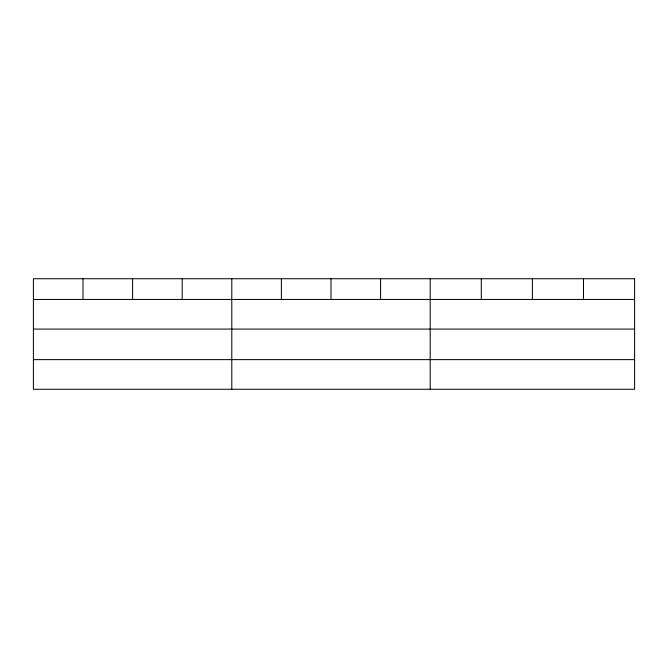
<?xml version="1.0" encoding="UTF-8"?>
<svg xmlns="http://www.w3.org/2000/svg" width="668" height="668" viewBox="0 0 668 668"><rect width="100%" height="100%" fill="white"/><g stroke="black" fill="none" stroke-linecap="round" stroke-linejoin="round"><path stroke-width="1" d="M33.4 299.448L634.6 299.448M33.4 329.09L634.6 329.09M33.4 359.626L634.6 359.626M583.498 278.731L583.498 299.448M532.396 278.731L532.396 299.448M481.294 278.731L481.294 299.448M430.192 278.731L430.192 389.269M380.593 278.731L380.593 299.448M330.994 278.731L330.994 299.448M281.395 278.731L281.395 299.448M231.796 278.731L231.796 389.269M182.197 278.731L182.197 299.448M132.598 278.731L132.598 299.448M82.999 278.731L82.999 299.448M634.6 278.731L33.4 278.731L33.4 389.269L634.6 389.269L634.6 278.731"/></g></svg>
